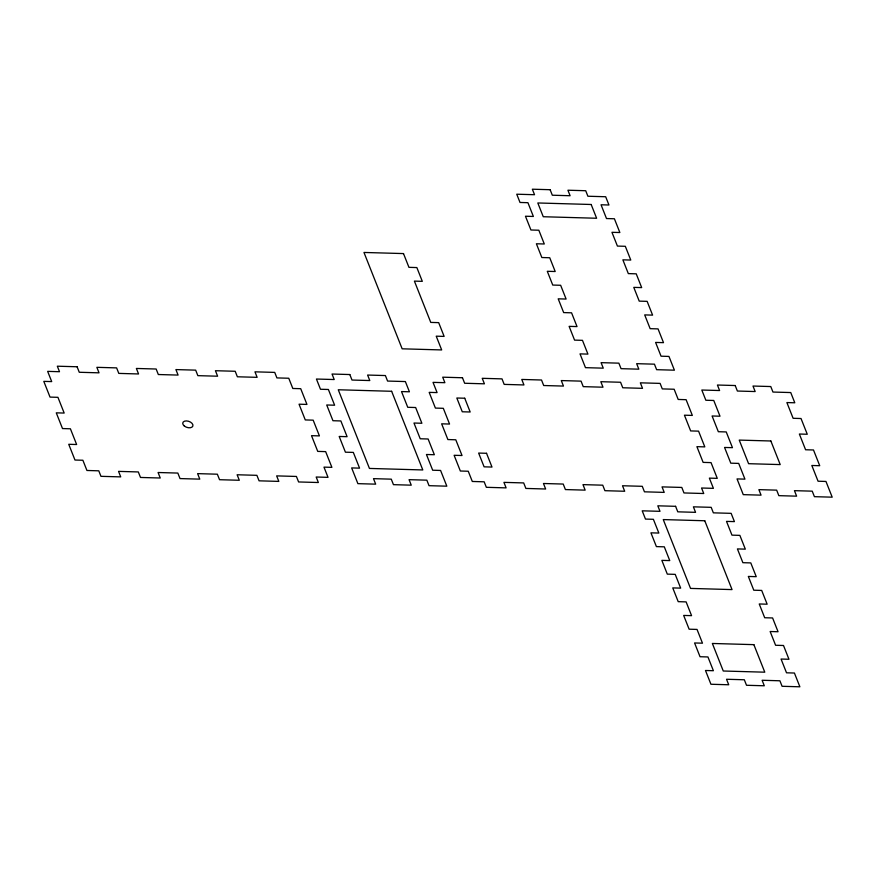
<?xml version="1.0" encoding="UTF-8"?>
<svg xmlns="http://www.w3.org/2000/svg" width="876" height="876" viewBox="0 0 876 876"><rect width="100%" height="100%" fill="white"/><g stroke="black" fill="none" stroke-linecap="round" stroke-linejoin="round"><path stroke-width="1.31" d="M550.139 189.709L532.345 189.205L534.535 194.713L516.741 194.209L520.015 202.465L527.921 202.695L533.375 216.46L525.469 216.23L530.933 229.994L538.839 230.224L544.292 243.988L536.386 243.769L541.839 257.522L549.745 257.752L555.198 271.516L547.292 271.297L552.745 285.061L560.651 285.28L566.104 299.045L558.198 298.825L563.662 312.59L571.568 312.82L577.021 326.584L569.115 326.354L574.568 340.118L582.474 340.348L587.927 354.112L580.022 353.882L585.475 367.657L603.268 368.161L601.078 362.653L618.872 363.157L621.051 368.665L638.834 369.179L636.655 363.671L654.449 364.175L656.628 369.683L674.41 370.187L668.957 356.423L661.052 356.193L655.598 342.428L663.504 342.658L658.051 328.894L650.145 328.664L644.692 314.9L652.598 315.13L647.134 301.355L639.228 301.136L633.775 287.372L641.681 287.602L636.228 273.827L628.322 273.608L622.869 259.833L630.775 260.062L625.322 246.298L617.416 246.079L611.952 232.304L619.858 232.534L614.404 218.77L606.499 218.54L601.045 204.776L608.951 205.006L605.677 196.739L587.895 196.235L585.715 190.727L567.922 190.223L570.101 195.731L552.318 195.217L550.139 189.709M591.169 204.491L537.809 202.969L543.262 216.733L596.622 218.255L591.169 204.491M403.497 253.58L363.967 252.452L402.15 348.812L441.679 349.94L436.226 336.176L444.132 336.406L438.679 322.631L430.773 322.412L414.403 281.108L422.309 281.338L416.856 267.574L408.95 267.344L403.497 253.58M77.088 366.759L57.323 366.201L59.502 371.709L47.654 371.369L51.706 381.597L43.8 381.367L50.031 397.102L57.936 397.321L64.178 413.056L56.272 412.837L62.503 428.561L70.408 428.791L76.639 444.515L68.733 444.296L74.975 460.031L82.881 460.25L86.932 470.478L98.78 470.817L100.959 476.325L120.724 476.883L118.545 471.376L138.309 471.945L140.499 477.453L160.253 478.011L158.074 472.503L177.839 473.073L180.018 478.581L199.783 479.139L197.604 473.631L217.357 474.201L219.547 479.709L239.312 480.267L237.122 474.759L256.887 475.329L259.077 480.825L278.831 481.395L276.652 475.887L296.416 476.456L298.596 481.953L318.36 482.523L316.181 477.015L328.029 477.354L323.978 467.127L331.894 467.357L325.653 451.622L317.747 451.392L311.517 435.668L319.422 435.898L313.181 420.162L305.275 419.933L299.045 404.197L306.95 404.427L300.72 388.692L292.814 388.473L288.762 378.246L276.904 377.906L274.725 372.399L254.96 371.829L257.139 377.337L237.374 376.779L235.195 371.271L215.43 370.712L217.62 376.209L197.856 375.651L195.666 370.143L175.901 369.584L178.091 375.081L158.326 374.523L156.147 369.015L136.382 368.457L138.561 373.964L118.797 373.395L116.617 367.887L96.853 367.329L99.032 372.837L79.267 372.267L77.088 366.759M349.82 374.545L332.037 374.03L334.216 379.538L316.433 379.034L320.485 389.262L328.39 389.481L334.621 405.216L326.715 404.986L332.957 420.721L340.863 420.951L347.093 436.686L339.187 436.456L345.418 452.191L353.324 452.41L359.565 468.145L351.659 467.915L357.89 483.651L375.673 484.154L373.494 478.646L391.276 479.161L393.455 484.658L411.249 485.173L409.059 479.665L426.853 480.168L429.032 485.676L446.826 486.18L440.595 470.456L432.678 470.226L426.448 454.502L434.354 454.721L428.123 438.996L420.217 438.766L413.976 423.031L421.882 423.261L415.651 407.526L407.745 407.296L401.515 391.572L409.42 391.791L405.369 381.564L387.575 381.06L385.396 375.552L367.602 375.048L369.792 380.556L351.999 380.042L349.82 374.545M462.473 377.753L442.709 377.184L444.888 382.692L433.029 382.363L437.08 392.59L429.174 392.36L435.405 408.085L443.322 408.315L449.552 424.05L441.646 423.82L447.877 439.555L455.783 439.785L462.024 455.509L454.118 455.29L460.349 471.014L468.255 471.244L472.306 481.471L484.165 481.811L486.344 487.308L506.109 487.877L503.93 482.369L523.684 482.928L525.874 488.436L545.639 489.005L543.459 483.497L563.224 484.056L565.403 489.564L585.157 490.133L582.978 484.625L602.743 485.184L604.922 490.691L624.697 491.261L622.507 485.753L642.272 486.311L644.451 491.819L664.216 492.389L662.037 486.881L681.802 487.439L683.981 492.947L703.746 493.516L701.556 488.009L713.414 488.348L709.363 478.121L717.269 478.351L711.038 462.616L703.132 462.386L696.902 446.661L704.808 446.88L698.566 431.145L690.66 430.926L684.43 415.191L692.336 415.421L686.105 399.686L678.199 399.456L674.148 389.24L662.289 388.9L660.099 383.392L640.345 382.823L642.524 388.331L622.759 387.772L620.58 382.264L600.816 381.695L602.995 387.203L583.241 386.644L581.051 381.137L561.286 380.567L563.465 386.075L543.7 385.517L541.521 380.009L521.768 379.439L523.947 384.947L504.182 384.389L502.003 378.881L482.227 378.312L484.417 383.819L464.652 383.261L462.473 377.753M735.205 385.528L717.422 385.024L719.601 390.532L701.807 390.028L705.859 400.255L713.765 400.474L719.995 416.209L712.089 415.98L718.331 431.715L726.237 431.934L732.467 447.669L724.562 447.45L730.792 463.174L738.698 463.404L744.939 479.139L737.034 478.909L743.264 494.644L761.058 495.148L758.879 489.64L776.662 490.144L778.841 495.652L796.623 496.166L794.444 490.659L812.227 491.162L814.417 496.67L832.2 497.174L825.969 481.45L818.064 481.22L811.822 465.485L819.728 465.714L813.497 449.979L805.591 449.76L799.361 434.025L807.267 434.255L801.025 418.52L793.119 418.29L786.889 402.566L794.795 402.785L790.743 392.558L772.96 392.054L770.77 386.546L752.988 386.042L755.167 391.55L737.384 391.035L735.205 385.528M391.638 391.287L338.267 389.765L369.442 468.43L422.801 469.952L391.638 391.287M464.729 398.23L456.823 398.011L462.276 411.775L470.182 411.994L464.729 398.23M770.858 440.989L739.235 440.091L748.586 463.689L780.209 464.587L770.858 440.989M486.541 453.297L478.635 453.067L484.1 466.831L491.994 467.061L486.541 453.297M675.593 506.317L657.81 505.813L660 511.321L642.207 510.817L645.481 519.074L653.387 519.304L658.84 533.057L650.934 532.838L656.398 546.602L664.304 546.832L669.757 560.596L661.851 560.366L667.304 574.13L675.21 574.36L680.663 588.125L672.757 587.905L678.21 601.659L686.116 601.889L691.569 615.653L683.663 615.434L689.127 629.198L697.033 629.428L702.486 643.181L694.58 642.962L700.033 656.726L707.939 656.956L713.392 670.72L705.487 670.49L710.94 684.255L728.722 684.769L726.543 679.261L744.326 679.765L746.516 685.273L764.299 685.777L762.12 680.269L779.903 680.783L782.093 686.291L799.876 686.795L794.423 673.031L786.517 672.801L781.063 659.037L788.969 659.267L783.505 645.492L775.599 645.273L770.146 631.508L778.052 631.738L772.599 617.963L764.693 617.744L759.24 603.969L767.146 604.199L761.693 590.435L753.787 590.216L748.334 576.441L756.24 576.671L750.787 562.907L742.881 562.688L737.417 548.913L745.323 549.143L739.87 535.378L731.964 535.148L726.511 521.384L734.417 521.614L731.142 513.347L713.36 512.843L711.181 507.335L693.387 506.832L695.566 512.34L677.783 511.825L675.593 506.317M704.775 520.76L663.263 519.577L690.54 588.409L732.04 589.592L704.775 520.76M753.864 644.648L712.363 643.466L723.269 671.005L764.781 672.188L753.864 644.648M184.332 426.032A5.3 3.175 18.4 0 0 192.829 426.13A5.3 3.175 18.4 0 0 186.369 420.918A5.3 3.175 18.4 0 0 184.332 426.032"/></g></svg>
